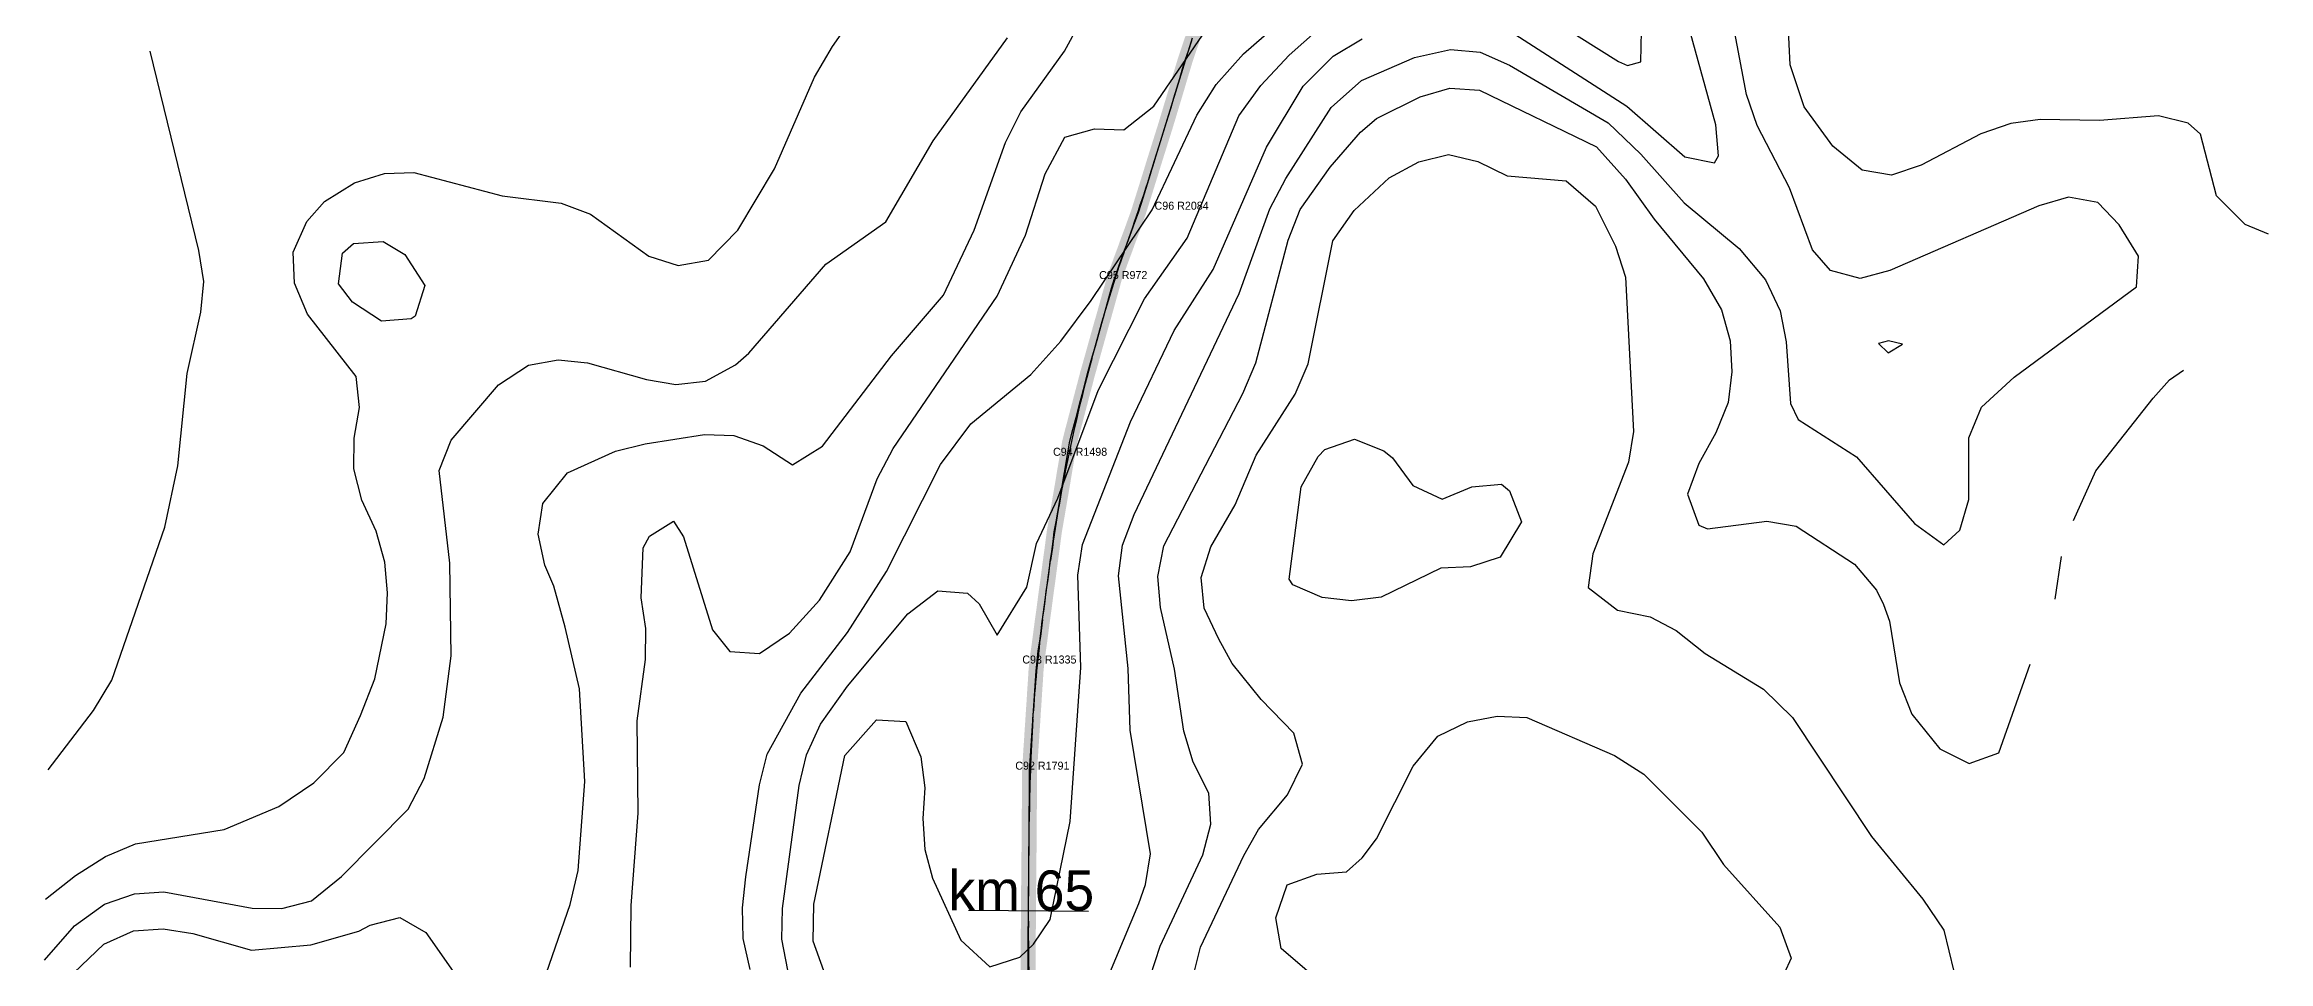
# Model space of a CAD drawing. Header units: metres. Extents: x 697254 to 930473, y 8023396 to 8227001.
# Drawn here: x 878365 to 880588, y 8058152 to 8059069 of the extents above; entities that cross this region are included whole.
import ezdxf

# ---------------------------------------------------------------- set-up
doc = ezdxf.new("R2010")
doc.units = ezdxf.units.M
for name, color, linetype in [('ALIGNMENT_FITTED', 4, 'Continuous'), ('CENTRELINE', 7, 'Continuous'), ('CHAINAGE', 7, 'Continuous'), ('CONTOUR_10M', 33, 'Continuous'), ('CONTOUR_INDEX_50M', 34, 'Continuous'), ('CURVE_LABELS', 4, 'Continuous'), ('GRADE_0-4', 3, 'Continuous'), ('GRADE_4-6', 2, 'Continuous')]:
    doc.layers.add(name, color=color, linetype=linetype)

msp = doc.modelspace()

# ---------------------------------------------------------------- linework, layer by layer
at = {"layer": 'ALIGNMENT_FITTED'}
for p, q in [((879475.1, 8058953.4), (879512.7, 8059075.4)), ((879412.1, 8058754.8), (879423.4, 8058795.5)), ((879362.8, 8058494.2), (879370.8, 8058553.3)), ((879353.2, 8058394.7), (879353.8, 8058403)), ((879348.7, 8058192.8), (879349.5, 8058292.3))]:
    msp.add_line(p, q, dxfattribs=at)
for centre, radius, start, end in [((877484, 8059568.3), 2083.8, -19.7586, -17.163), ((880359.7, 8058535.3), 971.8, 160.2414, 164.4714), ((880855.8, 8058353.7), 1498.3, 164.4714, 172.3447), ((880686.2, 8058316.3), 1335.3, 172.3447, 176.2758), ((881140.5, 8058278.4), 1791, 176.2758, 179.5562), ((881251.4, 8058178.1), 1902.8, 179.5562, -174.1746)]:
    msp.add_arc(centre, radius, start, end, dxfattribs=at)
at = {"layer": 'CENTRELINE'}
msp.add_polyline3d([(879348.5, 8058142.7, 1449.9), (879348.5, 8058152.7, 1449.6), (879348.5, 8058162.7, 1449.4), (879348.6, 8058172.8, 1449.1), (879348.6, 8058182.8, 1448.9), (879348.7, 8058192.8, 1448.6), (879348.8, 8058202.8, 1448.3), (879348.9, 8058212.8, 1448.1), (879348.9, 8058222.8, 1447.9), (879349, 8058232.8, 1447.7), (879349.1, 8058242.9, 1447.4), (879349.2, 8058252.9, 1447.1), (879349.3, 8058262.9, 1446.8), (879349.3, 8058272.9, 1446.6), (879349.4, 8058282.9, 1446.4), (879349.5, 8058292.9, 1446.2), (879349.6, 8058302.9, 1445.8), (879349.7, 8058313, 1445.4), (879349.7, 8058323, 1445.1), (879349.8, 8058333, 1444.7), (879349.9, 8058343, 1444.2), (879350.5, 8058353, 1443.8), (879351.1, 8058363, 1443.6), (879351.8, 8058373, 1443.3), (879352.4, 8058383, 1443.1), (879353.1, 8058393, 1442.9), (879353.7, 8058403, 1442.7), (879354.4, 8058412.9, 1442.6), (879355, 8058422.9, 1442.3), (879355.7, 8058432.9, 1442.1), (879356.3, 8058442.9, 1441.8), (879357.3, 8058452.9, 1441.5), (879358.6, 8058462.8, 1441.3), (879360, 8058472.7, 1441.1), (879361.3, 8058482.7, 1441.1), (879362.6, 8058492.6, 1441.1), (879364, 8058502.5, 1441.3), (879365.3, 8058512.4, 1441.5), (879366.6, 8058522.4, 1442), (879368, 8058532.3, 1442.5), (879369.3, 8058542.2, 1442.8), (879370.6, 8058552.1, 1442.6), (879372, 8058562.1, 1442.3), (879373.3, 8058572, 1442), (879374.6, 8058581.9, 1441.1), (879376.3, 8058591.8, 1440.2), (879378, 8058601.6, 1439.2), (879379.7, 8058611.5, 1438.7), (879381.4, 8058621.4, 1438.1), (879383.1, 8058631.3, 1437.4), (879384.7, 8058641.1, 1437.1), (879386.4, 8058651, 1436.7), (879388.1, 8058660.9, 1436.4), (879389.8, 8058670.7, 1436.3), (879392.2, 8058680.5, 1436.5), (879394.8, 8058690.1, 1436.6), (879397.3, 8058699.8, 1436.7), (879399.9, 8058709.5, 1436.7), (879402.4, 8058719.2, 1436.6), (879405, 8058728.9, 1436.2), (879407.5, 8058738.6, 1435.5), (879410.2, 8058748.2, 1434.7), (879412.9, 8058757.8, 1434), (879415.6, 8058767.5, 1433.3), (879418.3, 8058777.1, 1432.7), (879421, 8058786.8, 1432.2), (879423.8, 8058796.4, 1432), (879426.5, 8058806, 1431.7), (879429.2, 8058815.7, 1431.4), (879431.9, 8058825.3, 1430.7), (879434.6, 8058835, 1429.9), (879438, 8058844.4, 1429.2), (879441.4, 8058853.8, 1428.7), (879444.9, 8058863.2, 1428.4), (879448.3, 8058872.6, 1428), (879451.8, 8058882, 1427.5), (879455.2, 8058891.4, 1427.1), (879458.6, 8058900.8, 1426.7), (879461.6, 8058910.4, 1426.3), (879464.6, 8058919.9, 1425.7), (879467.6, 8058929.5, 1425.1), (879470.6, 8058939.1, 1424.3), (879473.5, 8058948.6, 1423.3), (879476.5, 8058958.2, 1422.8), (879479.5, 8058967.7, 1422.5), (879482.5, 8058977.3, 1422.3), (879485.5, 8058986.8, 1422.1), (879488.4, 8058996.4, 1421.7), (879491.3, 8059006, 1421.3), (879494.2, 8059015.6, 1420.7), (879497.1, 8059025.2, 1419.9), (879499.9, 8059034.8, 1418.9), (879502.8, 8059044.4, 1417.9), (879505.7, 8059054, 1417), (879508.9, 8059063.5, 1416.6), (879512.1, 8059072.9, 1416.8)], dxfattribs=at)
at = {"layer": 'CHAINAGE'}
msp.add_line((879408.8, 8058202.3), (879288.8, 8058203.3), dxfattribs=at)
at = {"layer": 'CONTOUR_10M'}
for points, elevation in [([(878366.3, 8058214.6), (878396.3, 8058238.5), (878426.2, 8058257.5), (878456, 8058270.1), (878544.8, 8058284.2), (878599.4, 8058307.3), (878634.3, 8058331.1), (878664.5, 8058361.4), (878681.2, 8058398.1), (878695.4, 8058435), (878706.8, 8058490), (878708.1, 8058520.8), (878705.3, 8058551.6), (878696.8, 8058582.6), (878682.4, 8058613.6), (878674.4, 8058644.6), (878674.7, 8058675.3), (878680, 8058706), (878676.8, 8058736.9), (878628.2, 8058799.4), (878615, 8058830.4), (878613.7, 8058861.2), (878627.4, 8058891.8), (878645.2, 8058912), (878675.1, 8058930.5), (878704.9, 8058939.9), (878734.4, 8058941), (878822.6, 8058917.7), (878881.6, 8058910.3), (878910.9, 8058899.4), (878969.2, 8058857.3), (878998.5, 8058848), (879028.8, 8058853.4), (879058.3, 8058883.3), (879094.8, 8058944.6), (879134.9, 8059036.2), (879152.8, 8059066.7), (879211, 8059149.9)], 1390), ([(879070.4, 8058144.5), (879063.7, 8058175.4), (879062.8, 8058206.2), (879066.1, 8058236.9), (879080, 8058329), (879087.4, 8058359.7), (879121.1, 8058420.6), (879167.9, 8058481.3), (879206.7, 8058542.2), (879260.7, 8058649.2), (879291, 8058689.8), (879351, 8058739.1), (879381.2, 8058772.5), (879411.5, 8058813), (879472.3, 8058903.5), (879517.2, 8058998.2), (879536.3, 8059028.7), (879563.8, 8059059.6), (879653.9, 8059138.3)], 1430), ([(878867.1, 8058141.2), (878890.8, 8058209.4), (878898.6, 8058243.3), (878905.3, 8058332.3), (878899.8, 8058424.8), (878885.5, 8058486.6), (878874.4, 8058527.6), (878865.4, 8058548.6), (878858.8, 8058579.5), (878863.3, 8058610.2), (878888.1, 8058640.6), (878936, 8058662.5), (878965.7, 8058669.9), (879024.9, 8058679), (879054.4, 8058678), (879083.4, 8058667.7), (879113, 8058648.9), (879142.9, 8058667.3), (879211.9, 8058757.6), (879263.9, 8058818.3), (879294.6, 8058883.2), (879325.8, 8058971), (879341.1, 8059001.5), (879384.9, 8059062.3), (879417.3, 8059122.4)], 1410), ([(880588.3, 8058879.3), (880565, 8058888.9), (880536.3, 8058917.5), (880520.3, 8058979.3), (880507.9, 8058990.1), (880478.5, 8058997.6), (880419.3, 8058992.7), (880360.2, 8058993.9), (880330.6, 8058989.8), (880300.9, 8058979.5), (880241.2, 8058948.2), (880211.5, 8058938.3), (880182, 8058943.1), (880152.9, 8058967.3), (880124.1, 8059006.4), (880110.3, 8059048.6), (880107.2, 8059110.3)], 1470), ([(878951.1, 8058146.7), (878951.6, 8058208.3), (878958.6, 8058300.5), (878957.7, 8058392.9), (878966.1, 8058454.3), (878966.4, 8058485.1), (878961.6, 8058516), (878963.7, 8058565.9), (878970.1, 8058577.4), (878993.8, 8058592.6), (879003.8, 8058576.8), (879032.8, 8058483.9), (879050.4, 8058462.3), (879079.9, 8058460.3), (879109.8, 8058480.4), (879140, 8058513.4), (879170.4, 8058561.7), (879197.4, 8058634.7), (879213.6, 8058665.2), (879317.3, 8058817.2), (879345.8, 8058878.3), (879365.3, 8058939.5), (879385, 8058976.2), (879414.7, 8058984.5), (879444.2, 8058983.5), (879474.2, 8059007.1), (879535, 8059096)], 1420), ([(879108.1, 8058143.8), (879102.3, 8058174.7), (879103, 8058205.4), (879119.4, 8058328.3), (879126.8, 8058359), (879140.8, 8058389.5), (879167.9, 8058427.7), (879228.3, 8058500), (879258.3, 8058522.9), (879287.8, 8058520.5), (879299.4, 8058509.7), (879317.5, 8058478.5), (879347, 8058526.5), (879356.7, 8058570.2), (879378.2, 8058615.6), (879418.5, 8058723), (879464.7, 8058814.5), (879507.3, 8058875.2), (879558.9, 8058997.4), (879580.9, 8059027.8), (879609.3, 8059058.1), (879653.2, 8059097.2)], 1440), ([(879860, 8059101.2), (879938.4, 8059051.9), (879947.6, 8059047.7), (879960.8, 8059051.5), (879961.6, 8059082.2)], 1440), ([(879428.3, 8058137), (879459.2, 8058210.4), (879465.7, 8058229.4), (879470.6, 8058260.1), (879450.5, 8058383.7), (879448.4, 8058445.3), (879438.6, 8058537.8), (879442.9, 8058568.5), (879454.4, 8058599.1), (879559.3, 8058820.1), (879590.1, 8058904.5), (879606, 8058935), (879651.4, 8059005.9), (879681.5, 8059032.9), (879734.7, 8059055.7), (879770.7, 8059063.8), (879800.2, 8059061.2), (879829.5, 8059048.3), (879928.1, 8058990.5), (879960.8, 8058959.1), (880004.1, 8058910.5), (880059.2, 8058864.9), (880085.4, 8058833.6), (880100.2, 8058802.5), (880106, 8058771.6), (880110.5, 8058709.9), (880118.2, 8058694.2), (880176.6, 8058656.9), (880234.4, 8058590.2), (880263.6, 8058568.8), (880279.6, 8058583.6), (880288.9, 8058614.2), (880288.8, 8058675.8), (880301.4, 8058706.3), (880333.9, 8058736.5), (880456.3, 8058826.6), (880458.5, 8058857.3), (880439, 8058888.5), (880417.7, 8058910.9), (880388.3, 8058916.2), (880358.6, 8058907.7), (880209.7, 8058842.8), (880180, 8058834.8), (880150.6, 8058843), (880132.6, 8058863.5), (880109.5, 8058925.5), (880077.3, 8058987.7), (880066.5, 8059018.7), (880055, 8059080.5)], 1460), ([(878368.7, 8058343.8), (878414, 8058403.1), (878432.4, 8058433.6), (878485.6, 8058586.5), (878498.4, 8058647.9), (878507.7, 8058740.1), (878521.4, 8058801.4), (878524.4, 8058832.1), (878519.5, 8058863), (878470.8, 8059062.2)], 1380), ([(879470.4, 8058137), (879480.5, 8058167.6), (879523, 8058259.1), (879531, 8058289.8), (879529.1, 8058320.6), (879513.4, 8058351.7), (879504.2, 8058382.6), (879494.8, 8058444.4), (879480.6, 8058506.3), (879478.2, 8058537.1), (879483.9, 8058567.8), (879563, 8058720.2), (879575.9, 8058750.8), (879608.5, 8058873.3), (879620.2, 8058903.9), (879650.3, 8058946.1), (879680.5, 8058981.2), (879696.8, 8058994.8), (879740.3, 8059016.4), (879770, 8059025), (879799.5, 8059023.1), (879916.6, 8058966.5), (879945.5, 8058934.3), (879974.3, 8058894.1), (880023.6, 8058834.7), (880041.5, 8058803.6), (880050.1, 8058772.7), (880052, 8058741.8), (880048.2, 8058711.1), (880035.9, 8058680.6), (880018.8, 8058650.1), (880007.6, 8058619.5), (880018.8, 8058588.5), (880027.6, 8058584.7), (880086.8, 8058592.5), (880116.2, 8058587.4), (880174.6, 8058549.4), (880196.5, 8058523.6), (880203.4, 8058509.3), (880209.3, 8058492.5), (880219.5, 8058430.8), (880231.7, 8058399.7), (880259.7, 8058365.1), (880289, 8058350.3), (880318.8, 8058360.8), (880350, 8058449.7)], 1470), ([(879513.2, 8058136.2), (879520.6, 8058166.8), (879564, 8058258.4), (879578.8, 8058284.4), (879607.7, 8058319.1), (879622.7, 8058349.6), (879614.1, 8058380.6), (879581.2, 8058414.1), (879552.4, 8058450.1), (879538.9, 8058474.4), (879524.4, 8058505.4), (879521.4, 8058536.3), (879531, 8058566.9), (879555.3, 8058608.7), (879576.5, 8058658.4), (879615.5, 8058719.3), (879628.2, 8058749.8), (879653, 8058872.5), (879674.3, 8058902.9), (879709.2, 8058935.7), (879739, 8058951.5), (879768.7, 8058958.9), (879798.1, 8058952), (879827.4, 8058937.6), (879886.4, 8058932.4), (879915.5, 8058907.2), (879935.6, 8058867.2), (879945.6, 8058836.2), (879953.7, 8058682.1), (879948.7, 8058651.4), (879912.9, 8058559.7), (879908.3, 8058526.1), (879937.4, 8058503.4), (879970.2, 8058497), (879996.1, 8058483.3), (880025.2, 8058460.2), (880083.6, 8058424.5), (880112.6, 8058396.1), (880191.5, 8058277.3), (880242.7, 8058214.8), (880263.8, 8058183.6), (880278.7, 8058121.7)], 1480), ([(880393.5, 8058593.2), (880415.7, 8058642.6), (880473.1, 8058715.3), (880489.5, 8058733.6), (880503.2, 8058743.5)], 1470), ([(879638.4, 8058657.2), (879645, 8058664.1), (879674.7, 8058674.5), (879704.1, 8058662.6), (879712.5, 8058655.8), (879733, 8058628), (879762.2, 8058614.6), (879792, 8058626.8), (879821.6, 8058629.5), (879829.5, 8058622.9), (879841.7, 8058591.8), (879820.2, 8058556.5), (879790.5, 8058546.9), (879760.9, 8058545.6), (879701.3, 8058516.5), (879671.7, 8058513), (879642.2, 8058516.2), (879612.9, 8058528.8), (879609.5, 8058534.6), (879621.3, 8058626.8), (879638.4, 8058657.2)], 1490), ([(880375.2, 8058514.4), (880381.5, 8058557.1)], 1470), ([(879674.8, 8058102.3), (879601.4, 8058165.3), (879595.9, 8058196.2), (879607.3, 8058229.1), (879637, 8058239.6), (879666.6, 8058242.1), (879682.4, 8058256.1), (879696.8, 8058275.1), (879733.2, 8058347.5), (879757.8, 8058377.7), (879787.6, 8058391.9), (879817.2, 8058397.7), (879846.8, 8058396.1), (879934.7, 8058358.4), (879963.9, 8058339.5), (880021.8, 8058281.5), (880043.6, 8058249.3), (880099.7, 8058186.7), (880111, 8058155.7), (880097.2, 8058125.2)], 1490), ([(878679.5, 8058182.6), (878690.8, 8058188.7), (878720.4, 8058196.3), (878746.2, 8058181.4), (878778.4, 8058135.9)], 1410), ([(878394.5, 8058141.1), (878424.5, 8058169.7), (878454.3, 8058182.9), (878483.9, 8058185.2), (878513.4, 8058180.4), (878572.1, 8058163.7), (878631.3, 8058169), (878679.5, 8058182.6)], 1410)]:
    msp.add_lwpolyline(points, dxfattribs=dict(at, elevation=elevation))
at = {"layer": 'CONTOUR_INDEX_50M'}
for points, elevation in [([(878365.2, 8058153.8), (878395.3, 8058188.2), (878425.3, 8058209.7), (878455, 8058220.1), (878484.6, 8058221.9), (878572.9, 8058205.8), (878602.5, 8058205.5), (878632.1, 8058213.2), (878662.1, 8058237.2), (878728.8, 8058304.8), (878744.8, 8058335.3), (878763.8, 8058396.6), (878771.6, 8058458), (878770.4, 8058550.4), (878759.8, 8058643), (878771.8, 8058673.5), (878819.1, 8058728.8), (878849, 8058748.4), (878878.6, 8058753.8), (878908.1, 8058750.8), (878966.9, 8058734), (878996.3, 8058729), (879025.9, 8058732.5), (879055.8, 8058748.7), (879069.1, 8058760.3), (879146.3, 8058849.3), (879206.2, 8058891.5), (879253.5, 8058972.4), (879327.8, 8059075.6)], 1400), ([(879144.3, 8058143.1), (879133.6, 8058172.6), (879134.3, 8058209.6), (879165.3, 8058358.2), (879196.8, 8058394), (879226.3, 8058392.1), (879241.2, 8058356.8), (879245.2, 8058325.9), (879243.2, 8058295.2), (879245.2, 8058264.4), (879252.9, 8058235.7), (879281.3, 8058173.6), (879310.3, 8058147.2), (879340.1, 8058156.9), (879353.7, 8058169.9), (879370.3, 8058194.5), (879390.5, 8058292.4), (879401, 8058446.2), (879398, 8058538.6), (879402.9, 8058569.3), (879450.6, 8058691.6), (879494.5, 8058783.1), (879533.3, 8058844), (879586.6, 8058966.1), (879623.5, 8059027), (879653.3, 8059057.2), (879682.3, 8059074.4)], 1450), ([(879830.1, 8059082.2), (879946.9, 8059007.1), (880005, 8058956.5), (880034.4, 8058950.5), (880038.6, 8058957.6), (880035.8, 8058988.5), (880010.2, 8059081.3)], 1450), ([(878662.9, 8058860.3), (878674, 8058869.9), (878703.6, 8058872.1), (878725.2, 8058859.1), (878745.2, 8058828), (878735.8, 8058797.4), (878731.7, 8058794.5), (878702.1, 8058792.2), (878672.9, 8058811.2), (878659.2, 8058829.6), (878662.9, 8058860.3)], 1400), ([(880208.3, 8058772.8), (880198.6, 8058769.9), (880208.1, 8058760.8), (880222.3, 8058769.4), (880208.3, 8058772.8)], 1450)]:
    msp.add_lwpolyline(points, dxfattribs=dict(at, elevation=elevation))
at = {"layer": 'GRADE_0-4', "const_width": 15}
for points in [[(879494.2, 8059015.6), (879497.1, 8059025.2), (879499.9, 8059034.8), (879502.8, 8059044.4), (879505.7, 8059054), (879508.9, 8059063.5), (879512.1, 8059072.9), (879515.4, 8059082.4), (879518.7, 8059091.9), (879522.3, 8059101.2)], [(879394.8, 8058690.1), (879397.3, 8058699.8), (879399.9, 8058709.5), (879402.4, 8058719.2), (879405, 8058728.9), (879407.5, 8058738.6), (879410.2, 8058748.2), (879412.9, 8058757.8), (879415.6, 8058767.5), (879418.3, 8058777.1)], [(879348.6, 8058182.8), (879348.7, 8058192.8), (879348.8, 8058202.8), (879348.9, 8058212.8), (879348.9, 8058222.8), (879349, 8058232.8), (879349.1, 8058242.9), (879349.2, 8058252.9), (879349.3, 8058262.9), (879349.3, 8058272.9), (879349.4, 8058282.9), (879349.5, 8058292.9), (879349.6, 8058302.9), (879349.7, 8058313), (879349.7, 8058323), (879349.8, 8058333), (879349.9, 8058343), (879350.5, 8058353), (879351.1, 8058363), (879351.8, 8058373), (879352.4, 8058383), (879353.1, 8058393), (879353.7, 8058403), (879354.4, 8058412.9), (879355, 8058422.9), (879355.7, 8058432.9), (879356.3, 8058442.9), (879357.3, 8058452.9), (879358.6, 8058462.8), (879360, 8058472.7), (879361.3, 8058482.7), (879362.6, 8058492.6), (879364, 8058502.5), (879365.3, 8058512.4), (879366.6, 8058522.4), (879368, 8058532.3), (879369.3, 8058542.2), (879370.6, 8058552.1), (879372, 8058562.1), (879373.3, 8058572), (879374.6, 8058581.9), (879376.3, 8058591.8), (879378, 8058601.6), (879379.7, 8058611.5), (879381.4, 8058621.4), (879383.1, 8058631.3), (879384.7, 8058641.1), (879386.4, 8058651), (879388.1, 8058660.9)]]:
    msp.add_lwpolyline(points, dxfattribs=at)
at = {"layer": 'GRADE_4-6', "const_width": 15}
for points in [[(879418.3, 8058777.1), (879421, 8058786.8), (879423.8, 8058796.4), (879426.5, 8058806), (879429.2, 8058815.7), (879431.9, 8058825.3), (879434.6, 8058835), (879438, 8058844.4), (879441.4, 8058853.8), (879444.9, 8058863.2), (879448.3, 8058872.6), (879451.8, 8058882), (879455.2, 8058891.4), (879458.6, 8058900.8), (879461.6, 8058910.4), (879464.6, 8058919.9), (879467.6, 8058929.5), (879470.6, 8058939.1), (879473.5, 8058948.6), (879476.5, 8058958.2), (879479.5, 8058967.7), (879482.5, 8058977.3), (879485.5, 8058986.8), (879488.4, 8058996.4), (879491.3, 8059006), (879494.2, 8059015.6)], [(879388.1, 8058660.9), (879389.8, 8058670.7), (879392.2, 8058680.5), (879394.8, 8058690.1)], [(879348.5, 8058142.7), (879348.5, 8058152.7), (879348.5, 8058162.7), (879348.6, 8058172.8), (879348.6, 8058182.8)]]:
    msp.add_lwpolyline(points, dxfattribs=at)

# ---------------------------------------------------------------- texts
at = {"layer": 'CHAINAGE'}
msp.add_text('km 65', height=40, dxfattribs=at).set_placement((879268.8, 8058203.4))
at = {"layer": 'CURVE_LABELS'}
for s, p in [('C96 R2084', (879474.8, 8058903.7)), ('C95 R972', (879419.4, 8058834.4)), ('C94 R1498', (879373.3, 8058657.8)), ('C93 R1335', (879342.6, 8058450.2)), ('C92 R1791', (879335.6, 8058344.1))]:
    msp.add_text(s, height=8, dxfattribs=at).set_placement(p)

doc.saveas('drawing.dxf')
